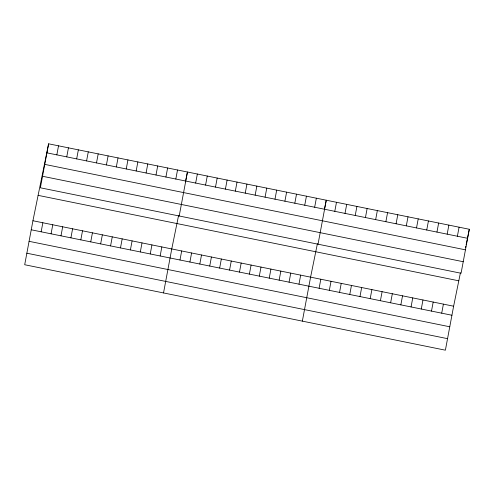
<?xml version="1.0" encoding="UTF-8"?>
<svg xmlns="http://www.w3.org/2000/svg" width="494" height="494" viewBox="0 0 494 494"><rect width="100%" height="100%" fill="white"/><g stroke="black" fill="none" stroke-linecap="round" stroke-linejoin="round"><path stroke-width="0.74" d="M48.61 143.81L40.378 187.794L461.069 273.256L469.3 229.265L48.61 143.81L32.931 220.744L24.7 264.735L445.39 350.19L453.622 306.206L460.427 272.818M41.156 231.803L42.848 222.763M56.835 154.863L58.527 145.823M51.073 233.816L52.765 224.776M66.752 156.882L68.444 147.836M60.99 235.836L62.682 226.789M76.669 158.895L78.361 149.849M70.908 237.849L72.599 228.802M86.586 160.908L88.278 151.862M80.818 239.862L82.517 230.815M96.497 162.921L98.195 153.881M90.735 241.875L92.427 232.835M106.414 164.934L108.106 155.894M100.653 243.888L102.344 234.848M116.331 166.953L118.023 157.907M110.57 245.907L112.262 236.861M126.248 168.967L127.94 159.92M120.487 247.92L122.179 238.874M136.165 170.98L137.857 161.939M130.404 249.933L132.096 240.893M146.082 172.993L147.774 163.952M140.321 251.946L142.013 242.906M155.999 175.012L157.691 165.965M150.238 253.965L151.93 244.919M165.916 177.025L167.608 167.979M160.149 255.978L161.841 246.932M175.827 179.038L177.519 169.992M163.526 292.936L171.758 248.945L178.562 215.563M179.205 215.995L187.436 172.011L185.429 181.885M179.983 260.005L181.675 250.964M195.661 183.064L197.353 174.024M189.9 262.018L191.592 252.977M205.578 185.083L207.27 176.037M199.817 264.037L201.509 254.99M215.495 187.096L217.187 178.05M209.734 266.05L211.426 257.004M225.412 189.109L227.104 180.063M219.651 268.063L221.343 259.017M235.329 191.122L237.021 182.082M229.562 270.076L231.26 261.036M245.24 193.135L246.938 184.095M239.479 272.089L241.171 263.049M255.157 195.155L256.849 186.108M249.396 274.108L251.088 265.062M265.074 197.168L266.766 188.121M259.313 276.121L261.005 267.075M274.991 199.181L276.683 190.134M269.23 278.134L270.922 269.088M284.908 201.194L286.6 192.154M279.147 280.147L280.839 271.107M294.825 203.207L296.517 194.167M289.064 282.16L290.756 273.12M304.742 205.226L306.434 196.18M298.981 284.18L300.673 275.133M314.659 207.239L316.351 198.193M302.353 321.137L310.59 277.146L317.389 243.764M318.031 244.197L326.268 200.206L324.539 208.672M319.112 288.268L320.804 279.221M334.79 211.327L336.482 202.287M329.331 290.342L331.023 281.296M345.01 213.402L346.702 204.362M339.545 292.417L341.237 283.377M355.223 215.477L356.915 206.436M349.764 294.492L351.456 285.452M365.443 217.551L367.135 208.511M359.978 296.567L361.67 287.527M375.656 219.632L377.348 210.586M370.197 298.642L371.889 289.601M385.876 221.707L387.568 212.661M380.411 300.723L382.103 291.676M396.089 223.782L397.781 214.736M390.631 302.797L392.322 293.751M406.309 225.857L408.001 216.81M400.844 304.872L402.536 295.826M416.522 227.932L418.214 218.885M411.064 306.947L412.756 297.901M426.742 230.006L428.434 220.96M421.277 309.022L422.969 299.975M436.955 232.081L438.647 223.041M431.497 311.097L433.189 302.05M447.175 234.156L448.867 225.116M441.71 313.171L443.402 304.125M457.388 236.231L459.08 227.191M465.564 247.599L465.848 246.191M466.138 244.783L469.3 229.265M46.918 152.85L467.608 238.306M44.763 164.385L465.447 249.841M42.533 176.265L463.224 261.721M38.106 195.358L458.796 280.814M32.931 220.744L453.622 306.206M31.239 229.79L451.93 315.246M29.084 241.325L449.768 326.781M26.855 253.206L447.545 338.662"/></g></svg>
